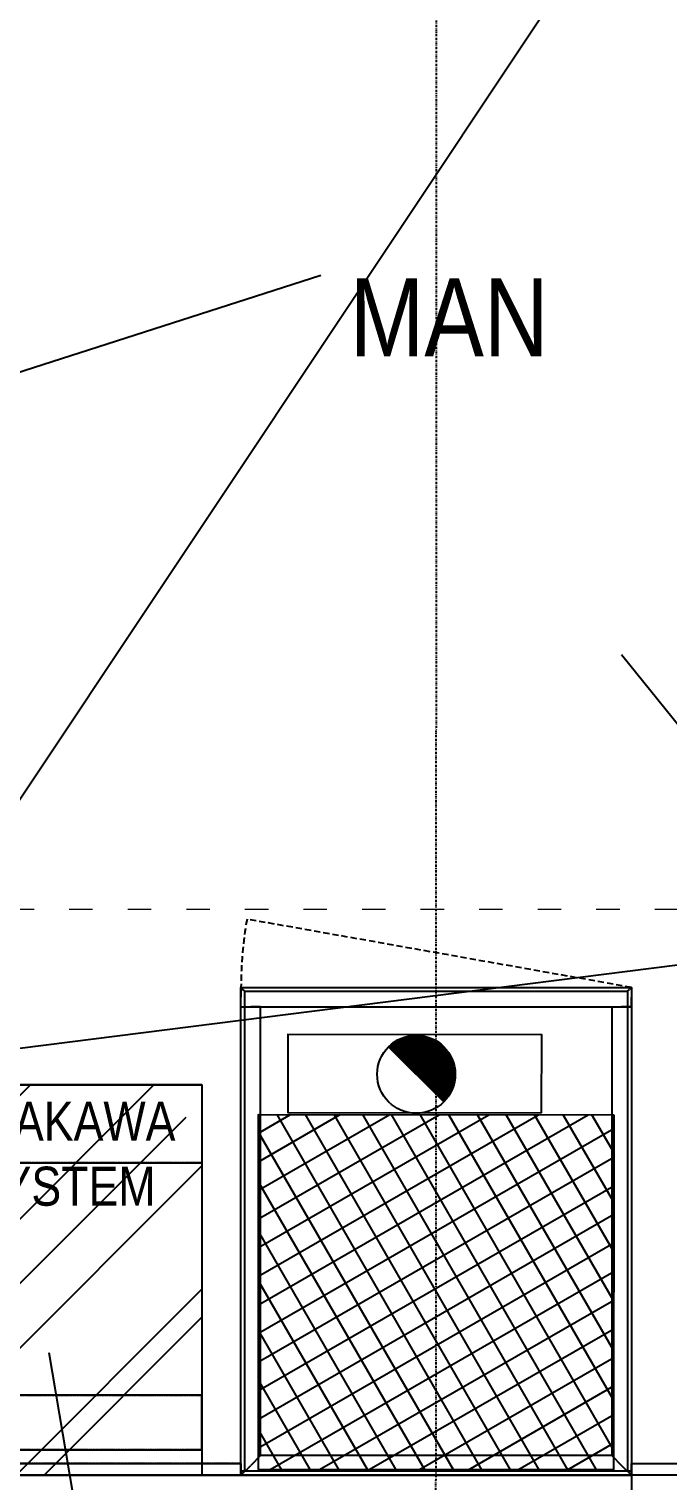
# Model space of a CAD drawing. Header units: millimetres. Extents: x 1734 to 22014, y 983 to 3953.
# Drawn here: x 3209.5 to 3373.2, y 1384.9 to 1757 of the extents above; entities that cross this region are included whole.
import ezdxf

# ---------------------------------------------------------------- set-up
doc = ezdxf.new("R2010")
doc.units = ezdxf.units.MM
for name, pattern in [('ACAD_ISO03W100', [30, 12, -18]), ('DASHDOT', [25.4, 12.7, -6.35, 0, -6.35]), ('HIDDEN', [0.375, 0.25, -0.125]), ('HIDDEN1', [0.375, 0.25, -0.125]), ('HIDDEN2', [4.7624999999999975, 3.174999999999998, -1.587499999999999])]:
    doc.linetypes.add(name, pattern=pattern)
for name, color, linetype in [('CLNG_frame', 3, 'Continuous'), ('CLNG_projection', 1, 'Continuous'), ('FLOO_areas', 6, 'Continuous'), ('LAY_frames', 3, 'Continuous'), ('LAY_furn freestanding', 1, 'Continuous'), ('LAY_new wall', 6, 'Continuous'), ('LAY_projections', 1, 'HIDDEN'), ('LAY_text', 3, 'Continuous'), ('LD_beam', 240, 'Continuous'), ('LD_pointing', 30, 'Continuous'), ('MATERIALS_marmorino', 44, 'Continuous'), ('MATERIALS_transparent glass', 133, 'Continuous'), ('SURVEY_axis', 8, 'Continuous'), ('SURVEY_structures', 4, 'Continuous'), ('SURVEY_tech', 1, 'Continuous'), ('SURVEY_walls_patt', 8, 'Continuous')]:
    doc.layers.add(name, color=color, linetype=linetype)
doc.layers.add('LD_text', color=7, linetype='Continuous', lineweight=9)
doc.styles.add('Detail 1-50', font='Arial Narrow.ttf', dxfattribs={"height": 0.125})

msp = doc.modelspace()

# ---------------------------------------------------------------- hatches: boundary and pattern name
at = {"layer": 'MATERIALS_transparent glass'}
h = msp.add_hatch(dxfattribs=at)
h.set_pattern_fill('AR-RROOF', color=144, scale=2, angle=-60.02541393546893, style=0)
h.set_pattern_definition([(45, (2030.919326100524, 1353.377865495483), (43.10522938113196, 114.9472783496851), [761.9999999999998, -101.6, 253.9999999999999, -50.79999999999998]), (45, (2060.733776422469, 1419.11334030171), (-83.6959870483645, 11.85393807981129), [152.3999999999999, -16.76399999999999, 304.7999999999999, -38.09999999999999]), (45, (2018.346967531023, 1401.871248549257), (162.7222409137731, 210.8564137227037), [406.3999999999999, -71.11999999999998, 203.1999999999999, -50.79999999999998])])
h.paths.add_polyline_path([(3028.835161604096, 1486.376058985716), (3028.835161604115, 1386.376058985674), (3253.83118151368, 1386.376058985707), (3253.831181513666, 1486.376058985747)])
at = {"layer": 'SURVEY_walls_patt'}
h = msp.add_hatch(dxfattribs=at)
h.set_pattern_fill('ANSI37', color=144, scale=2, angle=-105.0254139354689, style=0)
h.set_pattern_definition([(299.974586064531, (20741.69048663433, 57719.27761822823), (5.500669066013499, 3.172560452726184), []), (29.97458606453107, (20741.69048663433, 57719.27761822823), (-3.172560452726184, 5.500669066013499), [])])
h.paths.add_polyline_path([(3359.319841288838, 1478.744338508597), (3359.279477616183, 1387.744328423381), (3268.27948665827, 1387.784692087871), (3268.31986057715, 1478.781237430168)])

# ---------------------------------------------------------------- linework, layer by layer
at = {"color": 3}
for p, q in [((3439.752824850648, 1908.778625816782), (3112.937264802026, 1418.094272302989)), ((3746.073204693958, 1563.976002926784), (3161.181472878804, 1489.940827993428))]:
    msp.add_line(p, q, dxfattribs=at)
at = {"layer": 'CLNG_frame', "color": 144}
msp.add_lwpolyline([(3018.835161604111, 1386.376058987078), (3018.835161604104, 1389.375356592752), (3263.831181513684, 1389.375356592785), (3263.831181513793, 1386.376058995946), (3363.83118151368, 1386.376058999565), (3363.83118151368, 1389.375356592751), (3593.83118151368, 1389.375356592751), (3593.831181513677, 1386.376059007889), (3693.831181452337, 1386.376059011508), (3693.831181452337, 1389.375356592752), (3938.828929199903, 1389.378855032069), (3938.829022849732, 1386.376059020376), (3976.900815166839, 1386.376059021753), (3976.900815166839, 1358.37605902175), (2980.761547860635, 1358.376058985697), (2980.761547860635, 1386.3760589857)], close=True, dxfattribs=at)
at = {"layer": 'CLNG_projection', "color": 144}
for p, q in [((3253.831181513669, 1486.376058985726), (3028.8351616041, 1486.376058985727)), ((3028.8351616041, 1466.376058985699), (3253.831181513666, 1466.376058985698))]:
    msp.add_line(p, q, dxfattribs=at)
msp.add_lwpolyline([(3028.835161604111, 1392.877600515416), (3253.83118151368, 1392.877600515416), (3253.83118151368, 1406.877600515416), (3028.835161604115, 1406.877600515415)], close=True, dxfattribs=at)
at = {"layer": 'FLOO_areas', "color": 144}
msp.add_lwpolyline([(3018.835161604085, 1511.376058998567), (3018.835161610925, 1386.376058966848), (3263.831181513677, 1386.376058980251), (3263.831181513659, 1511.376058985713), (3363.831181513659, 1511.376058985745), (3363.83118152219, 1355.376058985697), (3593.831181513571, 1355.376058985557), (3593.83118151368, 1511.376058985765), (3693.831181513673, 1511.376058985768)], dxfattribs=at)
at = {"layer": 'LAY_frames'}
msp.add_line((3388.831181513695, 1386.376058985701), (2980.759726432334, 1386.376058985697), dxfattribs=at)
at = {"layer": 'LAY_frames', "color": 144, "linetype": 'HIDDEN2', "ltscale": 0.5}
msp.add_lwpolyline([(3363.831181513659, 1511.376058985745), (3265.371957470816, 1528.862659595355)], dxfattribs=at)
msp.add_arc((3363.831181513659, 1511.376058985745), 99.9999999999943, 169.9291394124793, 180, dxfattribs=at)
at = {"layer": 'LAY_furn freestanding', "color": 144}
msp.add_lwpolyline([(3028.835161604096, 1486.376058985716), (3253.831181513666, 1486.376058985747), (3253.83118151368, 1386.376058985707), (3028.835161604115, 1386.376058985674)], close=True, dxfattribs=at)
at = {"layer": 'LAY_new wall', "color": 6}
for p, q in [((3263.831181513662, 1511.37605898572), (3263.831181513663, 1508.87605898572)), ((3263.831181513662, 1511.37605898572), (3363.831181513655, 1511.376058985748)), ((3363.831181513655, 1511.376058985748), (3363.831181513656, 1508.876058985748)), ((3263.8311815136635, 1506.37605898572), (3263.831181513663, 1508.87605898572)), ((3363.8311815136562, 1506.376058985748), (3363.831181513656, 1508.876058985748)), ((3263.83118151368, 1386.376058985714), (3263.831181513666, 1506.376058985727)), ((3263.831181513666, 1506.376058985727), (3266.331181513666, 1506.3760589857275)), ((3263.8311815136635, 1506.37605898572), (3363.8311815136562, 1506.376058985748)), ((3268.831181513666, 1506.3760589857277), (3266.331181513666, 1506.3760589857275)), ((3268.831181513679, 1391.3760589857147), (3268.831181513666, 1506.3760589857277)), ((3358.831181513662, 1506.376058985739), (3361.331181513662, 1506.3760589857395)), ((3358.831181513662, 1506.376058985739), (3358.831181513679, 1391.3760589857284)), ((3363.831181513662, 1506.37605898574), (3361.331181513662, 1506.3760589857395)), ((3363.831181513662, 1506.37605898574), (3363.83118151368, 1386.376058985729)), ((3263.83118151368, 1386.376058985714), (3266.3311815136794, 1388.8760589857143)), ((3268.831181513679, 1391.3760589857147), (3266.3311815136794, 1388.8760589857143)), ((3358.831181513679, 1391.3760589857284), (3268.831181513679, 1391.3760589857147)), ((3358.831181513679, 1391.3760589857284), (3361.3311815136794, 1388.8760589857288)), ((3363.83118151368, 1386.376058985729), (3361.3311815136794, 1388.8760589857288)), ((3363.83118151368, 1386.376058985729), (3263.83118151368, 1386.376058985714))]:
    msp.add_line(p, q, dxfattribs=at)
at = {"layer": 'LAY_projections', "color": 144, "ltscale": 0.01}
for points in [[(3253.831181513669, 1466.376058985728), (3028.8351616041, 1466.376058985699), (3028.8351616041, 1486.376058985697), (3253.831181513669, 1486.376058985727)], [(3253.83118151368, 1392.877600515447), (3028.835161604111, 1392.877600515418), (3028.835161604115, 1406.877600515417), (3253.83118151368, 1406.877600515447)]]:
    msp.add_lwpolyline(points, close=True, dxfattribs=at)
at = {"layer": 'LAY_projections', "color": 144, "linetype": 'HIDDEN1', "ltscale": 0.3}
for points in [[(3263.831181520498, 1389.375356592747), (3018.835098938576, 1389.375356592738)], [(3363.83118151368, 1389.375356592751), (3593.83118151368, 1389.375356592753)]]:
    msp.add_lwpolyline(points, dxfattribs=at)
at = {"layer": 'LD_beam'}
for points in [[(3134.364494422964, 1555.800244585373, -0.07523709072316462), (3243.789354918132, 1990.551913235391, 0.0711884652463741), (3265.531091690638, 2066.878367280412, 0.0711884652463741)], [(3148.299518062282, 1554.452982112212, -0.0752103581318629), (3256.640807556836, 1984.996258335879, 0.07104967802399245), (3279.403021558544, 2064.989038897136, 0.07104967802399245)]]:
    msp.add_lwpolyline(points, format="xyb", dxfattribs=at)
msp.add_arc((3445.175050642647, 2120.695430761045), 777.1938845660584, 244.6920193233164, 296.8176108094465, dxfattribs=at)
at = {"layer": 'LD_pointing'}
for p, q in [((3154.194155116533, 1652.154539509655), (3284.278605435909, 1693.908471474371)), ((3361.295867558383, 1596.671559729215), (3413.784438354607, 1531.477221309035)), ((3223.499298808732, 1365.588028906222), (3214.691154876891, 1417.72966754087))]:
    msp.add_line(p, q, dxfattribs=at)
at = {"layer": 'LD_text', "color": 9, "linetype": 'ACAD_ISO03W100', "ltscale": 0.5}
msp.add_line((3114.835552282637, 1531.428904204623), (3842.764716071533, 1531.446871590021), dxfattribs=at)
at = {"layer": 'MATERIALS_marmorino', "color": 1}
for p, q in [((3263.831181513626, 1387.376058980251), (3263.831181513662, 1511.376058985717)), ((3263.831181513662, 1511.376058985717), (3363.831181513659, 1511.376058985745)), ((3263.831181513662, 1511.376058985717), (3264.331181513662, 1510.876058985717)), ((3363.831181513659, 1511.376058985745), (3363.3311815136585, 1510.8760589857447)), ((3363.831181513659, 1511.376058985745), (3363.831181513626, 1387.376058985695)), ((3264.8311815136617, 1510.3760589857172), (3264.331181513662, 1510.876058985717)), ((3264.831181513626, 1387.3760589802507), (3264.8311815136617, 1510.3760589857172)), ((3264.8311815136617, 1510.3760589857172), (3362.8311815136585, 1510.3760589857447)), ((3362.8311815136585, 1510.3760589857447), (3363.3311815136585, 1510.8760589857447)), ((3362.8311815136585, 1510.3760589857447), (3362.831181513626, 1387.3760589856952)), ((3263.831181513626, 1387.376058980251), (3264.331181513626, 1387.376058980251)), ((3363.8311815204434, 1387.376058985697), (3263.8311815136226, 1387.376058980251)), ((3263.8311815136226, 1387.376058980251), (3263.83118151365, 1386.876058980251)), ((3263.831181513677, 1386.376058980251), (3263.83118151365, 1386.876058980251)), ((3363.831181520498, 1386.376058985697), (3263.831181513677, 1386.376058980251)), ((3264.831181513626, 1387.3760589802507), (3264.331181513626, 1387.376058980251)), ((3362.831181513626, 1387.3760589856952), (3363.331181513626, 1387.3760589856952)), ((3363.831181513626, 1387.376058985695), (3363.331181513626, 1387.3760589856952)), ((3363.8311815204434, 1387.376058985697), (3363.8311815204706, 1386.876058985697)), ((3363.831181520498, 1386.376058985697), (3363.8311815204706, 1386.876058985697))]:
    msp.add_line(p, q, dxfattribs=at)
at = {"layer": 'SURVEY_axis', "color": 144, "linetype": 'DASHDOT', "ltscale": 0.04}
msp.add_line((3313.663327856382, 1125.894521507247), (3314.844704978947, 3789.311964390438), dxfattribs=at)
at = {"layer": 'SURVEY_structures', "color": 144}
msp.add_lwpolyline([(3359.319841288838, 1478.744338508597), (3359.279477616183, 1387.744328423381), (3268.27948665827, 1387.784692087871), (3268.31986057715, 1478.781237430168)], close=True, dxfattribs=at)
at = {"layer": 'SURVEY_tech', "color": 144}
msp.add_line((3301.637661973036, 1496.184545482996), (3315.773523363514, 1482.036138408389), dxfattribs=at)
msp.add_lwpolyline([(3340.836965122835, 1479.252517740417), (3340.845836261142, 1499.252515773003), (3275.845842655286, 1499.281346972517), (3275.836971516957, 1479.281348939947)], close=True, dxfattribs=at)
at = {"layer": 'SURVEY_tech', "color": 144, "const_width": 9.999999999999996}
msp.add_lwpolyline([(3312.239558015888, 1485.573240177045, 1.000000000000007), (3305.171627320648, 1492.647443714352, -2.871180937343089)], format="xyb", dxfattribs=at)
at = {"layer": 'SURVEY_tech', "color": 144}
msp.add_circle((3308.705592668273, 1489.110341945696), 9.999999999999996, dxfattribs=at)

# ---------------------------------------------------------------- texts
at = {"layer": 'LAY_text', "color": 144, "attachment_point": 2, "style": 'Detail 1-50'}
for s, insert, char_height, width in [('{\\C4;MAN}', (3317.136769318276, 1693.092558480362), 20, 191.4278836491846), ('ARAKAWA\\PSYSTEM', (3218.409870175044, 1482.096922768766), 10, 127.1341494284826)]:
    msp.add_mtext(s, dxfattribs=dict(at, insert=insert, char_height=char_height, width=width))

doc.saveas('drawing.dxf')
